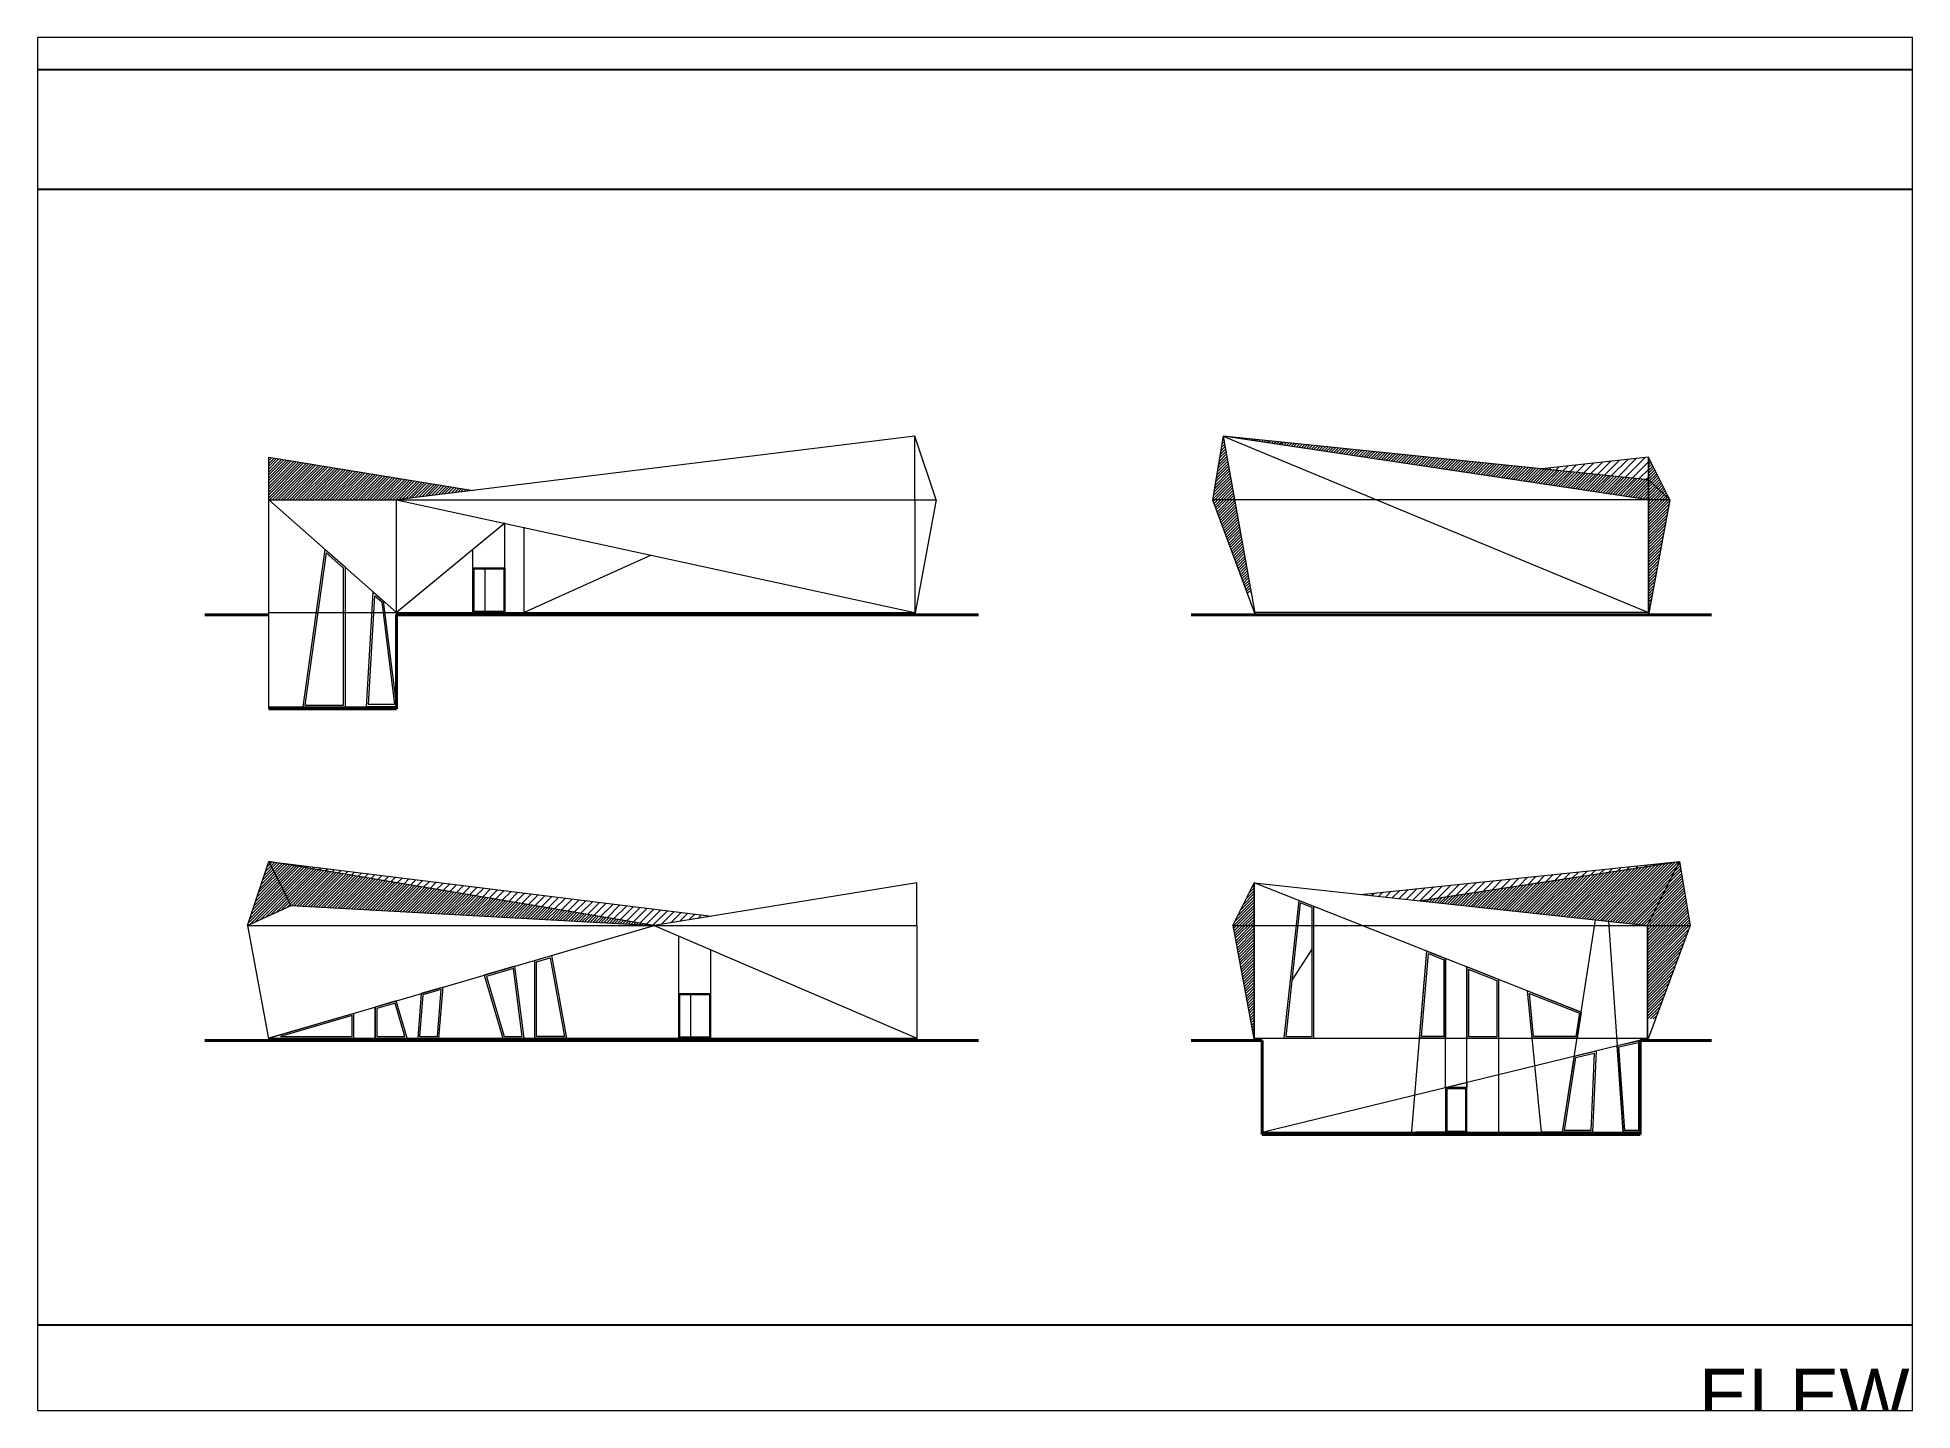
# Paper-space layout 'ELEWACJA NR 1' of a CAD drawing. Header units: millimetres. Extents: x -25 to 857, y -23 to 622.
# The model-space entities are those that its viewports show. They can reach past a viewport. Long polylines and large blocks are cut down to what shows.
import ezdxf

# ---------------------------------------------------------------- set-up
doc = ezdxf.new("R2010")
doc.units = ezdxf.units.MM
doc.linetypes.add('HIDDEN2', pattern=[4.7625, 3.175, -1.5875])
for name, color, linetype, lineweight in [('A-wykończenia', 6, 'Continuous', 13), ('A04_KONSTRUKCJA PONIZEJ', 2, 'HIDDEN2', 0), ('sciany murowane', 3, 'Continuous', 40)]:
    doc.layers.add(name, color=color, linetype=linetype, lineweight=lineweight)
doc.styles.get("Standard").update_dxf_attribs({"font": 'arial.ttf'})
pattern_1 = [(45, (-2653602.699, -394931.148), (-6.73519209, 6.73519209), [])]
pattern_2 = [(45, (-2653688.118, -391405.453), (-6.73519209, 6.73519209), [])]

msp = doc.modelspace()

# ---------------------------------------------------------------- hatches: boundary and pattern name
at = {"layer": 'A-wykończenia', "ltscale": 10}
h = msp.add_hatch(dxfattribs=at)
h.set_pattern_fill('LINE', color=256, scale=3, angle=45)
h.set_pattern_definition(pattern_2)
h.paths.add_polyline_path([(38236.23, 28848.14), (38255.58, 28848.14), (38123.59, 29587.27), (38073.59, 29287.27)])
h = msp.add_hatch(dxfattribs=at)
h.set_pattern_fill('LINE', color=256, scale=3, angle=45)
h.set_pattern_definition(pattern_2)
h.paths.add_polyline_path([(40122.59, 29381.5), (38123.59, 29587.27), (40122.59, 29287.27)])
h = msp.add_hatch(dxfattribs=at)
h.set_pattern_fill('LINE', color=256, scale=3, angle=45)
h.set_pattern_definition([(45, (-2654602.699, -391405.453), (-6.73519209, 6.73519209), [])])
h.paths.add_polyline_path([(33636.59, 29487.27), (33636.59, 29287.27), (34236.59, 29287.27), (34597.36, 29331.68)])
at = {"layer": 'A-wykończenia'}
h = msp.add_hatch(dxfattribs=at)
h.set_pattern_fill('LINE', color=256, scale=8, angle=45)
h.set_pattern_definition([(45, (-2653688.118, -391405.453), (-17.96051224, 17.96051224), [])])
h.paths.add_polyline_path([(40122.59, 29381.5), (40122.59, 29487.27), (39621.58, 29433.08)])
at = {"layer": 'A-wykończenia', "ltscale": 10}
h = msp.add_hatch(dxfattribs=at)
h.set_pattern_fill('LINE', color=256, scale=3, angle=45)
h.set_pattern_definition([(45, (-2657099.039, -392931.148), (-6.73519209, 6.73519209), [])])
h.paths.add_polyline_path([(40122.59, 28747.27), (40222.59, 29287.27), (40122.59, 29287.27)])
h.paths.add_polyline_path([(40122.59, 29287.27), (40222.59, 29287.27), (40122.59, 29487.27)])
h = msp.add_hatch(dxfattribs=at)
h.set_pattern_fill('LINE', color=256, scale=3, angle=45)
h.set_pattern_definition([(45, (-2654434.873, -394931.148), (-6.73519209, 6.73519209), [])])
h.paths.add_polyline_path([(33536.59, 27287.27), (33741.76, 27381.5), (33636.59, 27587.27)])
h.paths.add_polyline_path([(33741.76, 27381.5), (35448.59, 27287.27), (33636.59, 27587.27)])
at = {"layer": 'A-wykończenia'}
h = msp.add_hatch(dxfattribs=at)
h.set_pattern_fill('LINE', color=256, scale=8, angle=45)
h.set_pattern_definition([(45, (-2654434.873, -394931.148), (-17.96051224, 17.96051224), [])])
h.paths.add_polyline_path([(33636.59, 27587.27), (35448.59, 27287.27), (35718.51, 27330.98)])
h = msp.add_hatch(dxfattribs=at)
h.set_pattern_fill('LINE', color=256, scale=8, angle=45)
h.set_pattern_definition([(45, (-2653602.7, -394931.148), (-17.96051224, 17.96051224), [])])
h.paths.add_polyline_path([(39043.62, 27403.5), (40268.15, 27587.27), (38770.17, 27433.08)])
at = {"layer": 'A-wykończenia', "ltscale": 10}
h = msp.add_hatch(dxfattribs=at)
h.set_pattern_fill('LINE', color=256, scale=3, angle=45)
h.set_pattern_definition(pattern_1)
h.paths.add_polyline_path([(40318.15, 27287.27), (40118.15, 27287.27), (40118.15, 26848.14), (40155.51, 26848.14)])
h.paths.add_polyline_path([(40318.15, 27287.27), (40268.15, 27587.27), (40118.15, 27287.27)])
h.paths.add_polyline_path([(40118.15, 27287.27), (40268.15, 27587.27), (39043.62, 27403.5)])
h = msp.add_hatch(dxfattribs=at)
h.set_pattern_fill('LINE', color=256, scale=3, angle=45)
h.set_pattern_definition(pattern_1)
h.paths.add_polyline_path([(38269.15, 27287.27), (38169.15, 27287.27), (38269.15, 26747.27)])
h.paths.add_polyline_path([(38269.15, 27487.27), (38169.15, 27287.27), (38269.15, 27287.27)])

# ---------------------------------------------------------------- linework, layer by layer
for points in [[(30773.47, 31310.39), (42981.27, 31310.39), (42981.27, 24846.11), (30773.47, 24846.11)], [(31336.59, 30747.27), (42418.15, 30747.27), (42418.15, 25409.23), (31336.59, 25409.23)]]:
    msp.add_lwpolyline(points, close=True)
for p, q in [((36673.59, 29587.27), (34236.59, 29287.27)), ((36673.59, 29287.27), (36673.59, 29587.27)), ((36773.59, 29287.27), (36673.59, 29587.27)), ((38123.59, 29587.27), (38073.59, 29287.27)), ((40122.59, 29287.27), (38123.59, 29587.27)), ((40122.59, 29381.5), (38123.59, 29587.27)), ((38123.59, 29587.27), (38273.59, 28747.27)), ((38123.59, 29587.27), (40122.59, 28757.27)), ((33636.59, 29287.27), (33636.59, 29487.27)), ((33636.59, 29487.27), (34597.36, 29331.68)), ((40122.59, 29487.27), (39621.58, 29433.08)), ((40122.59, 29487.27), (40122.59, 28747.27)), ((40122.59, 28747.27), (40122.59, 29487.27)), ((40222.59, 29287.27), (40122.59, 29487.27)), ((40122.59, 29381.5), (40222.59, 29287.27)), ((33636.59, 29287.27), (34249.09, 29287.27)), ((33636.59, 29287.27), (34236.59, 28757.27)), ((33636.59, 28305.27), (33636.59, 29287.27)), ((34236.59, 29287.27), (36673.59, 28757.27)), ((34236.59, 28747.27), (34236.59, 29287.27)), ((36673.59, 29287.27), (36673.59, 28757.27)), ((36773.59, 29287.27), (36673.59, 28747.27)), ((38073.59, 29287.27), (38273.59, 28747.27)), ((40222.59, 29287.27), (40122.59, 28747.27)), ((34746.59, 29178.51), (34236.59, 28757.27)), ((34746.59, 28967.83), (34746.59, 29178.51)), ((34836.59, 28757.83), (34836.59, 29158.84)), ((34596.59, 28967.83), (34596.59, 29051.37)), ((35435.01, 29028.02), (34836.59, 28757.83)), ((34596.59, 28967.83), (34746.59, 28967.83)), ((34651.59, 28962.83), (34651.59, 28762.83)), ((39982.59, 28757.27), (39982.59, 28757.27)), ((34096.59, 28305.27), (33996.59, 28305.27)), ((34236.59, 28305.27), (34236.59, 28305.27)), ((33536.59, 27287.27), (33636.59, 27587.27)), ((33741.76, 27381.5), (33636.59, 27587.27)), ((33636.59, 27587.27), (35718.51, 27330.98)), ((35448.59, 27287.27), (33636.59, 27587.27)), ((38770.17, 27433.08), (40268.15, 27587.27)), ((39043.62, 27403.5), (40268.15, 27587.27)), ((40118.15, 27287.27), (40268.15, 27587.27)), ((40268.15, 27587.27), (40318.15, 27287.27)), ((36683.59, 27487.27), (35448.59, 27287.27)), ((36683.59, 27287.27), (36683.59, 27487.27)), ((38169.15, 27287.27), (38269.15, 27487.27)), ((38269.15, 27487.27), (40118.15, 27287.27)), ((38269.15, 27487.27), (38269.15, 26747.27)), ((38269.15, 26747.27), (38269.15, 27487.27)), ((39806.66, 26880.25), (38269.15, 27487.27)), ((33536.59, 27287.27), (33741.76, 27381.5)), ((33741.76, 27381.5), (35448.59, 27287.27)), ((33536.59, 27287.27), (33636.59, 26747.27)), ((33636.59, 26757.27), (35448.59, 27287.27)), ((35448.59, 27287.27), (36683.59, 26757.27)), ((35563.59, 26967.27), (35563.59, 27237.92)), ((36683.59, 27287.27), (36683.59, 26747.27)), ((38169.15, 27287.27), (38269.15, 26747.27)), ((39719.15, 26315.27), (39873.79, 27313.7)), ((39935.21, 27307.06), (40003.68, 26315.27)), ((40118.15, 27287.27), (40118.15, 26747.27)), ((40118.15, 26747.27), (40118.15, 27287.27)), ((40118.15, 27287.27), (40318.15, 27287.27)), ((40118.15, 27287.27), (40318.15, 27287.27)), ((40318.15, 27287.27), (40118.15, 26747.27)), ((40118.15, 27287.27), (40268.15, 27287.27)), ((40118.15, 27287.27), (40318.15, 27287.27)), ((35713.59, 27173.54), (35713.59, 26967.27)), ((38446.35, 27026.78), (38541.15, 27176.31)), ((39009.73, 26318.62), (39081.16, 27166.68)), ((39169.15, 26525.27), (39169.15, 27131.94)), ((39269.15, 26525.27), (39269.15, 27092.46)), ((39419.15, 26315.27), (39419.15, 27013.5)), ((39619.15, 26315.27), (39553.54, 26980.18)), ((34136.59, 26757.27), (34136.59, 26902.51)), ((35563.59, 26967.27), (35713.59, 26967.27)), ((35618.59, 26962.27), (35618.59, 26762.27)), ((34436.59, 26757.27), (34736.59, 26757.27)), ((34836.59, 26757.27), (34886.59, 26757.27)), ((38306.15, 26315.27), (40118.15, 26757.27)), ((38409.15, 26757.27), (38409.15, 26757.27)), ((39169.15, 26525.78), (39269.15, 26550.17)), ((39269.15, 26550.17), (39269.15, 26525.27)), ((39169.15, 26315.27), (39029.15, 26315.27)), ((39169.15, 26315.27), (39169.15, 26315.27)), ((39419.15, 26315.27), (39619.15, 26315.27)), ((39619.15, 26315.27), (39719.15, 26315.27)), ((39719.15, 26315.27), (39619.15, 26315.27)), ((39719.15, 26315.27), (39719.15, 26315.27)), ((39719.15, 26315.27), (39859.15, 26315.27))]:
    msp.add_line(p, q, dxfattribs=at)
for points in [[(33996.59, 28315.27), (33996.59, 28969.27), (33900.11, 29054.5), (33796.59, 28315.27)], [(33988.59, 28323.27), (33988.59, 28965.66), (33905.97, 29038.65), (33805.79, 28323.27)], [(34596.59, 28967.83), (34746.59, 28967.83), (34746.59, 28757.83), (34596.59, 28757.83)], [(34601.59, 28962.83), (34741.59, 28962.83), (34741.59, 28762.83), (34601.59, 28762.83)], [(34096.59, 28315.27), (34127.46, 28853.67), (34174.9, 28811.76), (34236.59, 28315.27)], [(34105.34, 28325.27), (34134.52, 28836.76), (34167.33, 28807.78), (34227.85, 28325.27)], [(38549.15, 26757.27), (38549.15, 27376.72), (38479.15, 27404.36), (38409.15, 26757.27)], [(38541.15, 26765.27), (38541.15, 27371.28), (38485.97, 27393.07), (38418.06, 26765.27)], [(39161.15, 26765.27), (39055.38, 26765.27), (39088.23, 27155.29), (39161.15, 27126.5)], [(34836.59, 26757.27), (34793.99, 27095.8), (34649.9, 27053.66), (34736.59, 26757.27)], [(34827.52, 26765.27), (34787.23, 27085.49), (34659.83, 27048.22), (34742.59, 26765.27)], [(34886.59, 26757.27), (34886.59, 27122.89), (34966.21, 27146.17), (35036.59, 26757.27)], [(34894.59, 26765.27), (34894.59, 27116.89), (34959.92, 27136), (35027.02, 26765.27)], [(39277.15, 27080.7), (39277.15, 26765.27), (39411.15, 26765.27), (39411.15, 27027.8)], [(34436.59, 26757.27), (34456.24, 26997.01), (34353.76, 26967.04), (34336.59, 26757.27)], [(34429.22, 26765.27), (34447.32, 26986.06), (34361.28, 26960.9), (34345.28, 26765.27)], [(34144.6, 26765.27), (34275.96, 26765.27), (34230.53, 26922.65), (34144.62, 26897.53)], [(35563.59, 26967.27), (35713.59, 26967.27), (35713.59, 26757.27), (35563.59, 26757.27)], [(35568.59, 26962.27), (35708.59, 26962.27), (35708.59, 26762.27), (35568.59, 26762.27)], [(39562.79, 26967.93), (39797.77, 26875.16), (39780.75, 26765.27), (39582.79, 26765.27)], [(34028.59, 26863.59), (33692.44, 26765.27), (34028.59, 26765.27)], [(39984.02, 26716.23), (40075.15, 26737.22), (40075.15, 26323.27), (40011.15, 26323.27)], [(39781.72, 26666.97), (39867.8, 26687.97), (39851.5, 26323.27), (39728.49, 26323.27)], [(39174.15, 26320.27), (39264.15, 26320.27), (39264.15, 26520.27), (39174.15, 26520.27)]]:
    msp.add_lwpolyline(points, close=True, dxfattribs=at)
for points in [[(39169.15, 26757.27), (39046.68, 26757.27), (39081.16, 27166.68), (39169.15, 27131.94), (39169.15, 26757.27)], [(39269.15, 27092.46), (39269.15, 26757.27), (39419.15, 26757.27), (39419.15, 27033.24), (39269.15, 27092.46)], [(39553.54, 26980.18), (39806.66, 26880.25), (39787.61, 26757.27), (39575.54, 26757.27), (39553.54, 26980.18)], [(34136.59, 26757.27), (34286.59, 26757.27), (34235.99, 26932.59), (34136.62, 26903.52), (34136.59, 26757.27)], [(34036.59, 26874.27), (33636.59, 26757.27), (34036.59, 26757.27), (34036.59, 26874.27)], [(39975.57, 26722.49), (40083.15, 26747.27), (40083.15, 26315.27), (40003.68, 26315.27), (39975.57, 26722.49)], [(39774.63, 26673.47), (39876.27, 26698.27), (39859.15, 26315.27), (39719.15, 26315.27), (39774.63, 26673.47)], [(39169.15, 26315.27), (39169.15, 26315.27), (39269.15, 26315.27), (39269.15, 26525.27), (39169.15, 26525.27), (39169.15, 26315.27)]]:
    msp.add_lwpolyline(points, dxfattribs=at)
at = {"layer": 'A04_KONSTRUKCJA PONIZEJ', "ltscale": 10}
for p, q in [((33636.59, 29287.27), (36773.59, 29287.27)), ((40222.59, 29287.27), (38073.59, 29287.27)), ((33636.59, 28757.27), (36673.59, 28757.27)), ((40122.59, 28757.27), (38269.89, 28757.27)), ((33636.59, 28315.27), (34236.59, 28315.27)), ((33536.59, 27287.27), (36683.59, 27287.27)), ((38169.15, 27287.27), (40118.15, 27287.27)), ((33636.59, 26757.27), (36683.59, 26757.27)), ((38269.15, 26757.27), (40118.15, 26757.27)), ((38306.15, 26315.27), (40083.15, 26315.27))]:
    msp.add_line(p, q, dxfattribs=at)
at = {"layer": 'sciany murowane'}
for p, q in [((33336.59, 28747.27), (33636.59, 28747.27)), ((34236.59, 28747.27), (36973.59, 28747.27)), ((34236.59, 28305.27), (34236.59, 28747.27)), ((40418.15, 28747.27), (37973.59, 28747.27)), ((33636.59, 28305.27), (34236.59, 28305.27)), ((33336.59, 26747.27), (33636.59, 26747.27)), ((33636.59, 26747.27), (36973.59, 26747.27)), ((37973.59, 26747.27), (38306.15, 26747.27)), ((38306.15, 26305.27), (38306.15, 26747.27)), ((40083.15, 26747.27), (40418.15, 26747.27)), ((40083.15, 26305.27), (40083.15, 26747.27)), ((38306.15, 26305.27), (40083.15, 26305.27))]:
    msp.add_line(p, q, dxfattribs=at)

# ---------------------------------------------------------------- texts
at = {"insert": (40360.19, 25204.52), "char_height": 250, "attachment_point": 1}
msp.add_mtext_dynamic_manual_height_columns('ELEWACJE', width=10023.6048, gutter_width=12.5, heights=[0], dxfattribs=at)

psp = doc.layouts.new('ELEWACJA NR 1')

# ---------------------------------------------------------------- viewports
at = {"layer": '0'}
psp.add_viewport(center=(416.19, 299.5), size=(881.44, 645.1801), view_center_point=(36956.58, 28234.04), view_height=6451.802, dxfattribs=at)

doc.saveas('drawing.dxf')
